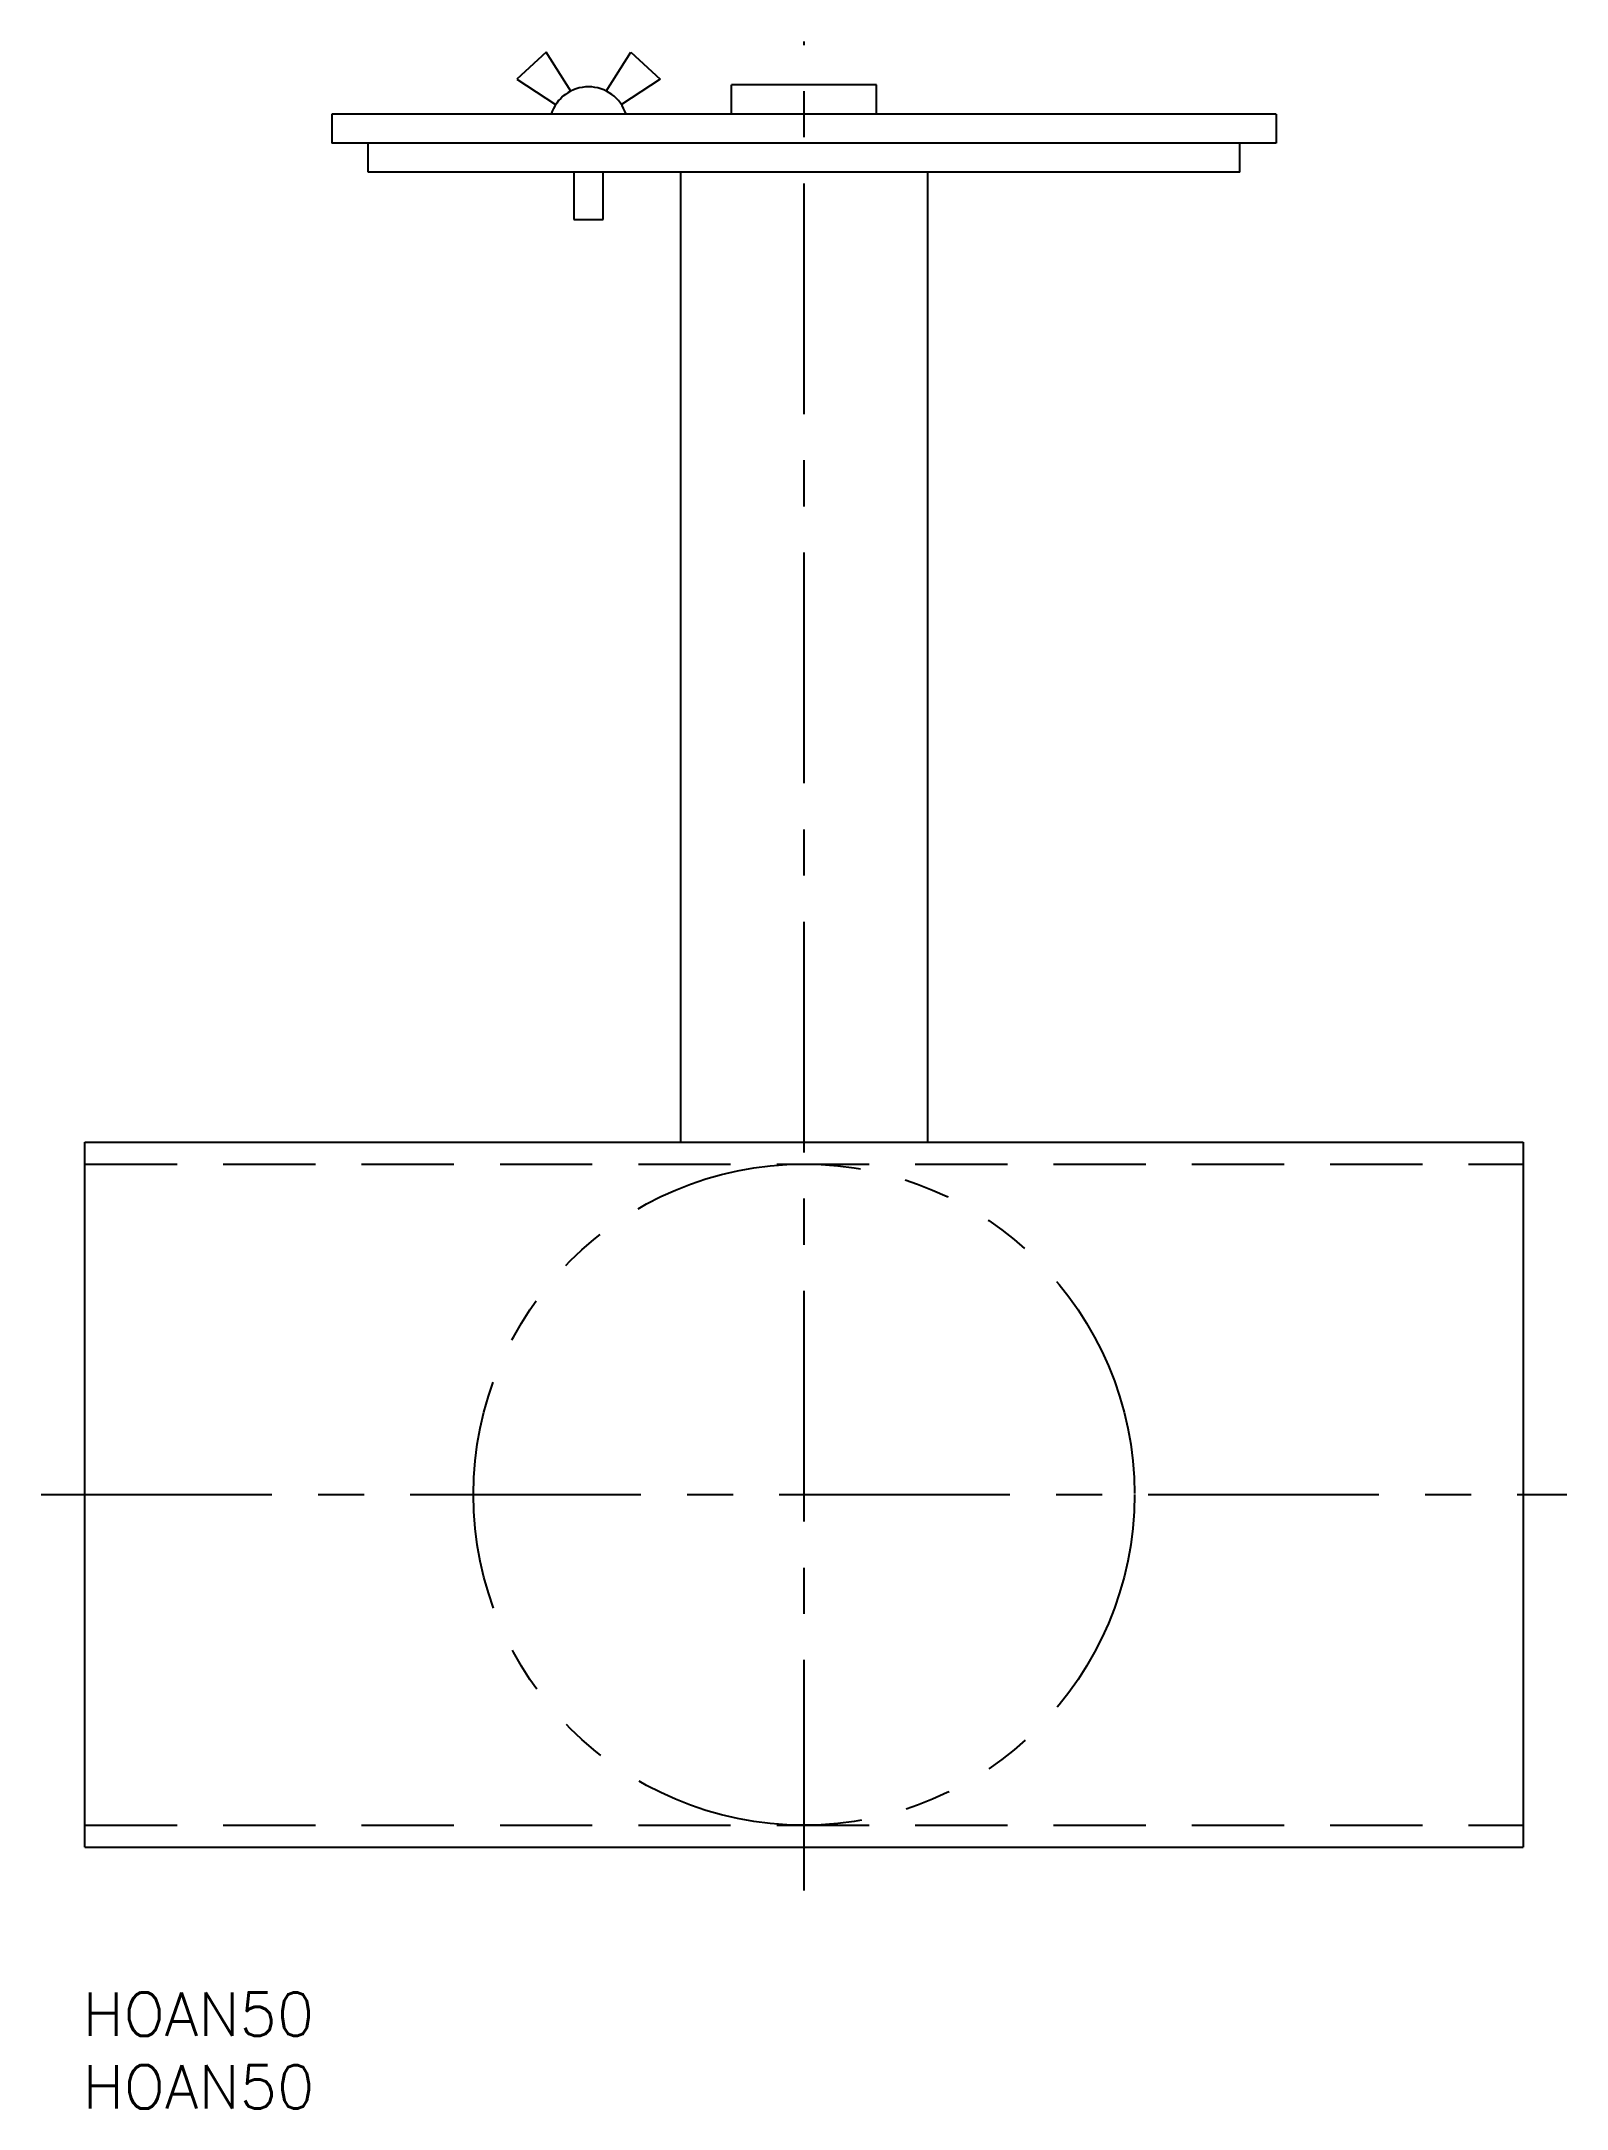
# Model space of a CAD drawing. Extents: x -3 to 102, y -8 to 134.
import ezdxf

# ---------------------------------------------------------------- set-up
doc = ezdxf.new("R2010")
doc.units = 0
doc.header["$LTSCALE"] = 0.5
for name, pattern in [('CENTER', [50.8, 31.75, -6.35, 6.35, -6.35]), ('DASHED', [19.05, 12.7, -6.35]), ('PHANTOM', [63.5, 31.75, -6.35, 6.35, -6.35, 6.35, -6.35])]:
    doc.linetypes.add(name, pattern=pattern)
for name, color, linetype in [('MSM_CENTER', 1, 'CENTER'), ('MSM_CONTINUOUS', 7, 'CONTINUOUS'), ('MSM_DASHED', 4, 'DASHED'), ('MSM_IMAGINARY', 6, 'PHANTOM'), ('MSM_PART_NUMBER', 7, 'CONTINUOUS')]:
    doc.layers.add(name, color=color, linetype=linetype)
doc.styles.get("Standard").update_dxf_attribs({"font": 'txt.shx', "height": 3, "bigfont": 'bigfont.shx'})

msp = doc.modelspace()

# ---------------------------------------------------------------- linework, layer by layer
at = {"layer": 'MSM_CENTER'}
for p, q in [((49.5, 7), (49.5, 134.25)), ((-3, 34.25), (102, 34.25))]:
    msp.add_line(p, q, dxfattribs=at)
at = {"layer": 'MSM_CONTINUOUS'}
for p, q in [((31.76, 133.5), (29.73, 131.64)), ((33.44, 130.83), (31.76, 133.5)), ((35.89, 130.83), (37.57, 133.5)), ((37.57, 133.5), (39.6, 131.64)), ((29.73, 131.64), (32.4, 129.9)), ((39.6, 131.64), (36.94, 129.9)), ((54.5, 131.25), (44.5, 131.25)), ((44.5, 129.25), (44.5, 131.25)), ((54.5, 129.25), (54.5, 131.25)), ((82, 129.25), (17, 129.25)), ((17, 129.25), (17, 127.25)), ((82, 129.25), (82, 127.25)), ((82, 127.25), (17, 127.25)), ((19.5, 125.25), (19.5, 127.25)), ((79.5, 125.25), (79.5, 127.25)), ((79.5, 125.25), (19.5, 125.25)), ((33.66, 125.25), (33.66, 121.99)), ((35.67, 121.99), (35.67, 125.25)), ((41, 125.25), (41, 58.5)), ((58, 125.25), (58, 58.5)), ((33.66, 121.99), (35.67, 121.99)), ((0, 58.5), (99, 58.5)), ((0, 10), (0, 58.5)), ((99, 58.5), (99, 10)), ((0, 10), (99, 10))]:
    msp.add_line(p, q, dxfattribs=at)
msp.add_arc((34.67, 128.41), 2.71, 17.8233, 162.1767, dxfattribs=at)
at = {"layer": 'MSM_DASHED'}
for p, q in [((0, 57), (99, 57)), ((0, 11.5), (99, 11.5))]:
    msp.add_line(p, q, dxfattribs=at)
at = {"layer": 'MSM_IMAGINARY'}
msp.add_circle((49.5, 34.25), 22.75, dxfattribs=at)

# ---------------------------------------------------------------- texts
at = {"layer": 'MSM_PART_NUMBER'}
for p in [(-0.16, -3), (-0.15, -8)]:
    msp.add_text('HOAN50', height=3, dxfattribs=at).set_placement(p)

doc.saveas('drawing.dxf')
